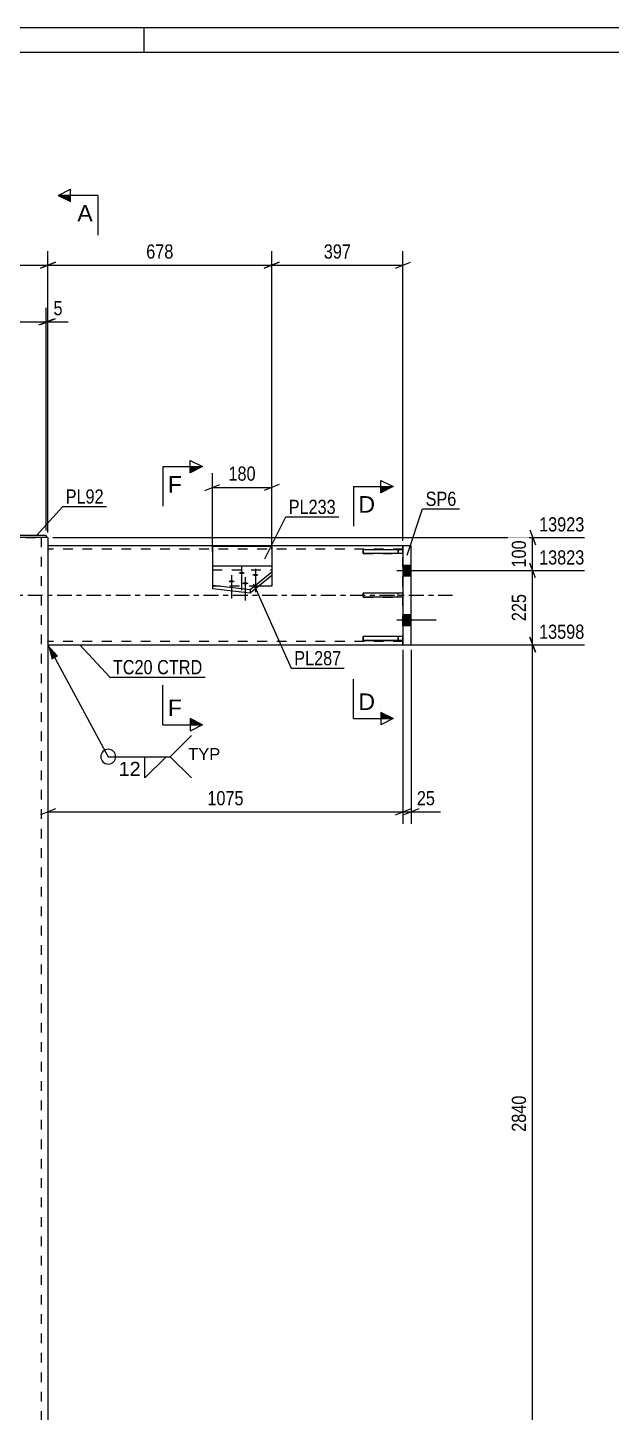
# Model space of a CAD drawing. Header units: millimetres. Extents: x 0 to 841, y 0 to 594.
# Drawn here: x 187.5 to 305.3, y 314.5 to 594 of the extents above; entities that cross this region are included whole.
import ezdxf

# ---------------------------------------------------------------- set-up
doc = ezdxf.new("R2010")
doc.units = ezdxf.units.MM
doc.linetypes.add('DXK_LINE_DOT2', pattern=[3.9198, 1.9599, -1.9599])
doc.linetypes.add('DXK_LINE_DOT3', pattern=[5.9187, 2.979, -0.9799, 0.9799, -0.9799])
doc.styles.add('Arial', font='arial.ttf', dxfattribs={"height": 0.2})
doc.styles.add('Arial Narrow', font='ARIALN.TTF', dxfattribs={"height": 0.2})

# ---------------------------------------------------------------- blocks, each defined once
blk = doc.blocks.new('Unknown-284869603-1134')
at = {"color": 5, "linetype": 'Continuous'}
for p, q in [((841, 594), (0, 594)), ((211, 589), (211, 594)), ((836, 589), (5, 589))]:
    blk.add_line(p, q, dxfattribs=at)
blk = doc.blocks.new('Part-284869603-5042 - 5027')
at = {"color": 2, "linetype": 'Continuous'}
for p, q in [((263.22, 488.62), (255.22, 488.62)), ((255.22, 487.82), (255.22, 488.62)), ((263.22, 487.82), (255.22, 487.82)), ((263.22, 488.62), (263.22, 487.82))]:
    blk.add_line(p, q, dxfattribs=at)
at = {"color": 7, "linetype": 'DXK_LINE_DOT2'}
blk.add_line((262.22, 487.82), (262.22, 488.62), dxfattribs=at)
blk = doc.blocks.new('Part-284869603-5035 - 5027')
at = {"color": 2, "linetype": 'Continuous'}
for p, q in [((224.75, 489.25), (224.75, 485.32)), ((236.73, 489.25), (224.75, 489.25)), ((236.73, 489.25), (236.73, 485.32)), ((236.73, 481.25), (234.13, 481.25)), ((236.73, 483.41), (236.73, 481.25))]:
    blk.add_line(p, q, dxfattribs=at)
at = {"color": 7, "linetype": 'DXK_LINE_DOT2'}
for p, q in [((224.75, 485.32), (224.75, 481.25)), ((236.73, 485.32), (236.73, 483.41)), ((234.13, 481.25), (224.75, 481.25))]:
    blk.add_line(p, q, dxfattribs=at)
blk = doc.blocks.new('Part-284869603-5044 - 5027')
at = {"color": 2, "linetype": 'Continuous'}
for p, q in [((263.22, 479.86), (255.22, 479.86)), ((255.22, 479.06), (255.22, 479.86)), ((263.22, 479.06), (255.22, 479.06)), ((263.22, 479.86), (263.22, 479.06))]:
    blk.add_line(p, q, dxfattribs=at)
at = {"color": 7, "linetype": 'DXK_LINE_DOT2'}
blk.add_line((262.22, 479.06), (262.22, 479.86), dxfattribs=at)
blk = doc.blocks.new('Part-284869603-5041 - 5027')
at = {"color": 7, "linetype": 'DXK_LINE_DOT2'}
for p, q in [((263.22, 488.62), (255.22, 488.62)), ((255.22, 488.62), (255.22, 487.82)), ((255.22, 487.82), (263.22, 487.82)), ((262.22, 488.62), (262.22, 487.82)), ((263.22, 487.82), (263.22, 488.62))]:
    blk.add_line(p, q, dxfattribs=at)
blk = doc.blocks.new('Part-284869603-5147 - 5027')
at = {"color": 2, "linetype": 'Continuous'}
for p, q in [((158.56, 491.5), (164.89, 491.5)), ((158.56, 491.5), (158.56, 491.1)), ((158.56, 491.1), (159.67, 491.1)), ((191.22, 491.5), (184.89, 491.5)), ((191.22, 491.1), (190.1, 491.1)), ((191.22, 491.5), (191.22, 491.1))]:
    blk.add_line(p, q, dxfattribs=at)
at = {"color": 7, "linetype": 'DXK_LINE_DOT2'}
for p, q in [((191.22, 491.1), (159.67, 491.1)), ((159.67, 491.1), (190.1, 491.1)), ((164.89, 491.5), (184.89, 491.5))]:
    blk.add_line(p, q, dxfattribs=at)
blk = doc.blocks.new('Part-284869603-5071 - 5027')
at = {"color": 7, "linetype": 'DXK_LINE_DOT2'}
for p, q in [((263.22, 479.86), (255.22, 479.86)), ((255.22, 479.86), (255.22, 479.06)), ((255.22, 479.06), (263.22, 479.06)), ((262.22, 479.06), (262.22, 479.86)), ((263.22, 479.06), (263.22, 479.86))]:
    blk.add_line(p, q, dxfattribs=at)
blk = doc.blocks.new('Part-284869603-5088 - 5027')
at = {"color": 2, "linetype": 'Continuous'}
for p, q in [((190.1, 491.1), (184.89, 491.1)), ((191.56, 491.1), (191.22, 491.1)), ((191.56, 491.1), (191.56, 228.18))]:
    blk.add_line(p, q, dxfattribs=at)
at = {"color": 7, "linetype": 'DXK_LINE_DOT2'}
for p, q in [((191.22, 491.1), (190.1, 491.1)), ((190.22, 491.1), (190.22, 228.18))]:
    blk.add_line(p, q, dxfattribs=at)
blk = doc.blocks.new('Bolt-284869603-5090 - 5027')
at = {"linetype": 'Continuous'}
for points in [[(263.22, 485.53), (263.22, 483.33), (264.89, 483.33), (264.89, 485.53)], [(263.22, 485.53), (263.22, 483.33), (264.89, 483.33), (264.89, 485.53)], [(263.22, 475.53), (263.22, 473.33), (264.89, 473.33), (264.89, 475.53)], [(263.22, 475.53), (263.22, 473.33), (264.89, 473.33), (264.89, 475.53)]]:
    blk.add_hatch(color=1, dxfattribs=at).paths.add_polyline_path(points)
at = {"color": 1, "linetype": 'Continuous'}
for p, q in [((261.96, 484.43), (269.89, 484.43)), ((261.96, 484.43), (269.89, 484.43)), ((263.22, 485.53), (264.89, 485.53)), ((263.22, 485.53), (264.89, 485.53)), ((263.22, 483.33), (264.89, 483.33)), ((263.22, 483.33), (264.89, 483.33)), ((263.22, 475.53), (264.89, 475.53)), ((263.22, 475.53), (264.89, 475.53)), ((261.96, 474.43), (269.89, 474.43)), ((261.96, 474.43), (269.89, 474.43)), ((263.22, 473.33), (264.89, 473.33)), ((263.22, 473.33), (264.89, 473.33))]:
    blk.add_line(p, q, dxfattribs=at)
blk = doc.blocks.new('Part-284869603-5142 - 5027')
at = {"color": 2, "linetype": 'Continuous'}
for p, q in [((263.22, 489.43), (191.56, 489.43)), ((191.56, 489.43), (191.56, 469.43)), ((191.56, 469.43), (263.22, 469.43))]:
    blk.add_line(p, q, dxfattribs=at)
at = {"color": 7, "linetype": 'DXK_LINE_DOT2'}
for p, q in [((263.22, 469.43), (263.22, 489.43)), ((263.22, 488.76), (191.56, 488.76)), ((191.56, 470.1), (191.56, 470.15)), ((263.22, 470.1), (191.56, 470.1))]:
    blk.add_line(p, q, dxfattribs=at)
at = {"color": 7, "linetype": 'DXK_LINE_DOT3'}
blk.add_line((181.56, 479.43), (273.22, 479.43), dxfattribs=at)
blk = doc.blocks.new('Part-284869603-5162 - 5027')
at = {"color": 7, "linetype": 'DXK_LINE_DOT2'}
for p, q in [((263.22, 471.09), (255.22, 471.09)), ((255.22, 471.09), (255.22, 470.29)), ((255.22, 470.29), (263.22, 470.29)), ((262.22, 471.09), (262.22, 470.29)), ((263.22, 470.29), (263.22, 471.09))]:
    blk.add_line(p, q, dxfattribs=at)
blk = doc.blocks.new('Part-284869603-5165 - 5027')
at = {"color": 2, "linetype": 'Continuous'}
for p, q in [((263.22, 471.09), (255.22, 471.09)), ((255.22, 470.29), (255.22, 471.09)), ((263.22, 470.29), (255.22, 470.29)), ((263.22, 471.09), (263.22, 470.29))]:
    blk.add_line(p, q, dxfattribs=at)
at = {"color": 7, "linetype": 'DXK_LINE_DOT2'}
blk.add_line((262.22, 470.29), (262.22, 471.09), dxfattribs=at)
blk = doc.blocks.new('Part-284869603-5182 - 5027')
at = {"color": 2, "linetype": 'Continuous'}
for p, q in [((263.22, 489.43), (263.22, 469.43)), ((264.89, 489.43), (263.22, 489.43)), ((264.89, 469.43), (264.89, 489.43)), ((263.22, 469.43), (264.89, 469.43))]:
    blk.add_line(p, q, dxfattribs=at)
blk = doc.blocks.new('Bolt-284869603-5240 - 5027')
at = {"linetype": 'Continuous'}
for points in [[(230.66, 483.71), (230.53, 483.71), (230.41, 483.73), (230.31, 483.75), (230.21, 483.78), (230.14, 483.81), (230.09, 483.85), (230.06, 483.89), (230.06, 483.93), (230.09, 483.98), (230.14, 484.02), (230.21, 484.05), (230.31, 484.08), (230.41, 484.1), (230.53, 484.11), (230.66, 484.12), (230.78, 484.11), (230.9, 484.1), (231.01, 484.08), (231.1, 484.05), (231.18, 484.02), (231.23, 483.98), (231.25, 483.93), (231.25, 483.89), (231.23, 483.85), (231.18, 483.81), (231.1, 483.78), (231.01, 483.75), (230.9, 483.73), (230.78, 483.71)], [(233.43, 483.32), (233.31, 483.32), (233.19, 483.33), (233.08, 483.36), (232.99, 483.38), (232.91, 483.42), (232.86, 483.46), (232.83, 483.5), (232.83, 483.54), (232.86, 483.59), (232.91, 483.62), (232.99, 483.66), (233.08, 483.69), (233.19, 483.71), (233.31, 483.72), (233.43, 483.73), (233.56, 483.72), (233.68, 483.71), (233.78, 483.69), (233.88, 483.66), (233.95, 483.62), (234, 483.59), (234.03, 483.54), (234.03, 483.5), (234, 483.46), (233.95, 483.42), (233.88, 483.38), (233.78, 483.36), (233.68, 483.33), (233.56, 483.32)], [(228.63, 482.02), (228.5, 482.03), (228.38, 482.04), (228.27, 482.06), (228.18, 482.09), (228.11, 482.12), (228.05, 482.16), (228.03, 482.2), (228.03, 482.25), (228.05, 482.29), (228.11, 482.33), (228.18, 482.36), (228.27, 482.39), (228.38, 482.41), (228.5, 482.43), (228.63, 482.43), (228.75, 482.43), (228.87, 482.41), (228.98, 482.39), (229.07, 482.36), (229.14, 482.33), (229.2, 482.29), (229.22, 482.25), (229.22, 482.2), (229.2, 482.16), (229.14, 482.12), (229.07, 482.09), (228.98, 482.06), (228.87, 482.04), (228.75, 482.03)], [(231.4, 481.63), (231.27, 481.63), (231.15, 481.65), (231.05, 481.67), (230.95, 481.7), (230.88, 481.73), (230.83, 481.77), (230.8, 481.81), (230.8, 481.86), (230.83, 481.9), (230.88, 481.94), (230.95, 481.97), (231.05, 482), (231.15, 482.02), (231.27, 482.04), (231.4, 482.04), (231.52, 482.04), (231.64, 482.02), (231.75, 482), (231.84, 481.97), (231.92, 481.94), (231.97, 481.9), (232, 481.86), (232, 481.81), (231.97, 481.77), (231.92, 481.73), (231.84, 481.7), (231.75, 481.67), (231.64, 481.65), (231.52, 481.63)]]:
    blk.add_hatch(color=1, dxfattribs=at).paths.add_polyline_path(points)
at = {"color": 1, "linetype": 'Continuous'}
for p, q in [((230.66, 485.17), (230.66, 480.47)), ((233.43, 484.77), (233.43, 480.08)), ((228.63, 483.48), (228.63, 478.78)), ((231.4, 483.09), (231.4, 478.39))]:
    blk.add_line(p, q, dxfattribs=at)
blk = doc.blocks.new('Part-284869603-5245 - 5027')
at = {"color": 2, "linetype": 'Continuous'}
for p, q in [((236.73, 485.32), (224.75, 485.32)), ((224.75, 485.32), (224.75, 480.74)), ((232.41, 480.58), (236.73, 484.17)), ((236.73, 485.32), (236.73, 483.41)), ((224.75, 481.49), (232.41, 480.58)), ((236.73, 483.41), (232.41, 479.83)), ((232.41, 479.83), (224.75, 480.74)), ((232.41, 480.58), (232.41, 479.83))]:
    blk.add_line(p, q, dxfattribs=at)
at = {"color": 7, "linetype": 'DXK_LINE_DOT2'}
blk.add_line((224.75, 484.56), (236.73, 484.56), dxfattribs=at)
blk = doc.blocks.new('StraightDimension-284869603-10711 - 5027')
at = {"color": 7, "linetype": 'Continuous'}
for p, q in [((224.75, 488.28), (224.75, 504.05)), ((236.73, 488.64), (236.73, 504.05)), ((223.25, 500.6), (226.25, 501.8)), ((224.75, 501.2), (236.73, 501.2)), ((238.23, 501.8), (235.23, 500.6))]:
    blk.add_line(p, q, dxfattribs=at)
at = {"color": 0}
blk.add_wipeout([(234.08, 501.95), (234.08, 506.15), (227.4, 506.15), (227.4, 501.95)], dxfattribs=at)
at = {"color": 3, "style": 'Arial Narrow'}
blk.add_text('180', height=2.863, dxfattribs=at).set_placement((228, 502.55))
blk = doc.blocks.new('StraightDimension-284869603-5387 - 5027')
at = {"color": 7, "linetype": 'Continuous'}
for p, q in [((288.8, 492.6), (290, 489.6)), ((192.56, 491.1), (299.84, 491.1)), ((289.4, 484.43), (289.4, 491.1)), ((265.89, 484.43), (299.84, 484.43)), ((290, 482.93), (288.8, 485.93))]:
    blk.add_line(p, q, dxfattribs=at)
at = {"color": 0, "linetype": 'Continuous'}
blk.add_wipeout([(300.44, 491.7), (300.44, 495.9), (290.1, 495.9), (290.1, 491.7)], dxfattribs=at)
at = {"color": 0}
blk.add_wipeout([(288.65, 491.11), (284.45, 491.11), (284.45, 484.42), (288.65, 484.42)], dxfattribs=at)
at = {"color": 3, "linetype": 'Continuous', "style": 'Arial Narrow'}
blk.add_text('13923', height=2.863, dxfattribs=at).set_placement((290.7, 492.3))
at = {"color": 3, "style": 'Arial Narrow'}
blk.add_text('100', height=2.863, rotation=90.0002, dxfattribs=at).set_placement((288.05, 485.02))
blk = doc.blocks.new('StraightDimension-284869603-5396 - 5027')
at = {"color": 7, "linetype": 'Continuous'}
for p, q in [((265.89, 484.43), (299.84, 484.43)), ((290, 482.93), (288.8, 485.93)), ((289.4, 469.43), (289.4, 484.43)), ((288.8, 470.93), (290, 467.93)), ((264.22, 469.43), (299.84, 469.43))]:
    blk.add_line(p, q, dxfattribs=at)
at = {"color": 0, "linetype": 'Continuous'}
blk.add_wipeout([(300.44, 485.03), (300.44, 489.23), (290.1, 489.23), (290.1, 485.03)], dxfattribs=at)
at = {"color": 0}
blk.add_wipeout([(288.65, 480.27), (284.45, 480.27), (284.45, 473.59), (288.65, 473.59)], dxfattribs=at)
at = {"color": 3, "linetype": 'Continuous', "style": 'Arial Narrow'}
blk.add_text('13823', height=2.863, dxfattribs=at).set_placement((290.7, 485.63))
at = {"color": 3, "style": 'Arial Narrow'}
blk.add_text('225', height=2.863, rotation=90.0002, dxfattribs=at).set_placement((288.05, 474.19))
blk = doc.blocks.new('StraightDimension-284869603-5403 - 5027')
at = {"color": 7, "linetype": 'Continuous'}
for p, q in [((290, 467.93), (288.8, 470.93)), ((264.22, 469.43), (299.84, 469.43)), ((289.4, 280.1), (289.4, 469.43)), ((225.89, 280.1), (299.84, 280.1)), ((288.8, 281.6), (290, 278.6))]:
    blk.add_line(p, q, dxfattribs=at)
at = {"color": 0, "linetype": 'Continuous'}
blk.add_wipeout([(300.44, 470.03), (300.44, 474.23), (290.1, 474.23), (290.1, 470.03)], dxfattribs=at)
at = {"color": 0}
blk.add_wipeout([(288.65, 379.02), (284.45, 379.02), (284.45, 370.51), (288.65, 370.51)], dxfattribs=at)
at = {"color": 3, "linetype": 'Continuous', "style": 'Arial Narrow'}
blk.add_text('13598', height=2.863, dxfattribs=at).set_placement((290.7, 470.63))
at = {"color": 3, "style": 'Arial Narrow'}
blk.add_text('2840', height=2.863, rotation=90.0002, dxfattribs=at).set_placement((288.05, 371.11))
blk = doc.blocks.new('StraightDimension-284869603-10652 - 5027')
at = {"color": 7, "linetype": 'Continuous'}
for p, q in [((236.73, 488.74), (236.73, 548.89)), ((263.22, 490.43), (263.22, 548.89)), ((238.23, 546.64), (235.23, 545.44)), ((236.73, 546.04), (263.22, 546.04)), ((261.72, 545.44), (264.72, 546.64))]:
    blk.add_line(p, q, dxfattribs=at)
at = {"color": 0}
blk.add_wipeout([(253.32, 546.79), (253.32, 550.99), (246.64, 550.99), (246.64, 546.79)], dxfattribs=at)
at = {"color": 3, "style": 'Arial Narrow'}
blk.add_text('397', height=2.863, dxfattribs=at).set_placement((247.24, 547.39))
blk = doc.blocks.new('StraightDimension-284869603-5502 - 5027')
at = {"color": 7, "linetype": 'Continuous'}
for p, q in [((263.22, 468.43), (263.22, 433.28)), ((264.89, 468.43), (264.89, 433.28)), ((261.72, 435.08), (264.72, 436.28)), ((266.39, 436.28), (263.39, 435.08)), ((263.22, 435.68), (264.89, 435.68))]:
    blk.add_line(p, q, dxfattribs=at)
at = {"color": 0}
blk.add_wipeout([(270.27, 436.43), (270.27, 440.63), (265.42, 440.63), (265.42, 436.43)], dxfattribs=at)
at = {"color": 7, "linetype": 'Continuous'}
blk.add_line((264.89, 435.68), (270.8, 435.68), dxfattribs=at)
blk.add_line((264.89, 435.68), (270.8, 435.68), dxfattribs=at)
at = {"color": 3, "style": 'Arial Narrow'}
blk.add_text('25', height=2.863, dxfattribs=at).set_placement((266.02, 437.03))
blk = doc.blocks.new('StraightDimension-284869603-5542 - 5027')
at = {"color": 7, "linetype": 'Continuous'}
for p, q in [((191.56, 468.43), (191.56, 433.28)), ((263.22, 468.43), (263.22, 433.28)), ((193.06, 436.28), (190.06, 435.08)), ((261.72, 435.08), (264.72, 436.28)), ((191.56, 435.68), (263.22, 435.68))]:
    blk.add_line(p, q, dxfattribs=at)
at = {"color": 0}
blk.add_wipeout([(231.65, 436.43), (231.65, 440.63), (223.14, 440.63), (223.14, 436.43)], dxfattribs=at)
at = {"color": 3, "style": 'Arial Narrow'}
blk.add_text('1075', height=2.863, dxfattribs=at).set_placement((223.74, 437.03))
blk = doc.blocks.new('StraightDimension-284869603-10374 - 5027')
at = {"color": 7, "linetype": 'Continuous'}
for p, q in [((191.22, 492.5), (191.22, 537.46)), ((191.56, 492.1), (191.56, 537.46)), ((189.72, 534.01), (192.72, 535.21)), ((193.06, 535.21), (190.06, 534.01)), ((191.22, 534.61), (191.56, 534.61))]:
    blk.add_line(p, q, dxfattribs=at)
at = {"color": 0}
blk.add_wipeout([(195.11, 535.36), (195.11, 539.56), (192.08, 539.56), (192.08, 535.36)], dxfattribs=at)
at = {"color": 7, "linetype": 'Continuous'}
blk.add_line((191.56, 534.61), (195.63, 534.61), dxfattribs=at)
blk.add_line((191.56, 534.61), (195.63, 534.61), dxfattribs=at)
at = {"color": 3, "style": 'Arial Narrow'}
blk.add_text('5', height=2.86, dxfattribs=at).set_placement((192.68, 535.96))
blk = doc.blocks.new('StraightDimension-284869603-10375 - 5027')
at = {"color": 7, "linetype": 'Continuous'}
for p, q in [((158.56, 492.5), (158.56, 537.46)), ((191.22, 492.5), (191.22, 537.46)), ((160.06, 535.21), (157.06, 534.01)), ((158.56, 534.61), (191.22, 534.61)), ((189.72, 534.01), (192.72, 535.21))]:
    blk.add_line(p, q, dxfattribs=at)
at = {"color": 0}
blk.add_wipeout([(178.23, 535.36), (178.23, 539.56), (171.55, 539.56), (171.55, 535.36)], dxfattribs=at)
at = {"color": 3, "style": 'Arial Narrow'}
blk.add_text('490', height=2.863, dxfattribs=at).set_placement((172.15, 535.96))
blk = doc.blocks.new('StraightDimension-284869603-10653 - 5027')
at = {"color": 7, "linetype": 'Continuous'}
for p, q in [((191.56, 492.1), (191.56, 548.89)), ((236.73, 488.74), (236.73, 548.89)), ((193.06, 546.64), (190.06, 545.44)), ((191.56, 546.04), (236.73, 546.04)), ((235.23, 545.44), (238.23, 546.64))]:
    blk.add_line(p, q, dxfattribs=at)
at = {"color": 0}
blk.add_wipeout([(217.49, 546.79), (217.49, 550.99), (210.8, 550.99), (210.8, 546.79)], dxfattribs=at)
at = {"color": 3, "style": 'Arial Narrow'}
blk.add_text('678', height=2.863, dxfattribs=at).set_placement((211.4, 547.39))
blk = doc.blocks.new('StraightDimension-284869603-10654 - 5027')
at = {"color": 7, "linetype": 'Continuous'}
for p, q in [((158.22, 492.1), (158.22, 548.89)), ((191.56, 492.1), (191.56, 548.89)), ((159.72, 546.64), (156.72, 545.44)), ((158.22, 546.04), (191.56, 546.04)), ((190.06, 545.44), (193.06, 546.64))]:
    blk.add_line(p, q, dxfattribs=at)
at = {"color": 0}
blk.add_wipeout([(178.23, 546.79), (178.23, 550.99), (171.55, 550.99), (171.55, 546.79)], dxfattribs=at)
at = {"color": 3, "style": 'Arial Narrow'}
blk.add_text('500', height=2.863, dxfattribs=at).set_placement((172.15, 547.39))
blk = doc.blocks.new('SectionMark-284869603-11742 - 5027')
at = {"color": 6, "linetype": 'Continuous'}
for p, q in [((253.22, 501.35), (261.22, 501.35)), ((258.72, 502.6), (261.22, 501.35)), ((253.22, 454.51), (261.22, 454.51)), ((261.22, 454.51), (258.72, 453.26))]:
    blk.add_line(p, q, dxfattribs=at)
at = {"color": 0, "linetype": 'Continuous'}
for points in [[(257.59, 496.1), (257.59, 499.6), (254.22, 499.6), (254.22, 496.1)], [(257.59, 456.26), (257.59, 459.76), (254.22, 459.76), (254.22, 456.26)]]:
    blk.add_wipeout(points, dxfattribs=at)
at = {"linetype": 'Continuous'}
for points in [[(258.72, 500.1), (258.72, 501.35), (261.22, 501.35)], [(258.72, 454.51), (258.72, 455.76), (261.22, 454.51)]]:
    blk.add_hatch(color=6, dxfattribs=at).paths.add_polyline_path(points)
at = {"color": 6, "linetype": 'Continuous'}
for p, q in [((253.22, 501.35), (253.22, 493.35)), ((258.72, 500.1), (258.72, 502.6)), ((261.22, 501.35), (258.72, 500.1)), ((253.22, 454.51), (253.22, 462.51)), ((261.22, 454.51), (258.72, 455.76)), ((258.72, 455.76), (258.72, 453.26))]:
    blk.add_line(p, q, dxfattribs=at)
at = {"color": 3, "linetype": 'Continuous', "style": 'Arial'}
for p in [(254.22, 496.1), (254.22, 456.26)]:
    blk.add_text('D', height=3.34, dxfattribs=at).set_placement(p)
blk = doc.blocks.new('Mark-284869603-5138 - 5027')
at = {"color": 0}
blk.add_wipeout([(212.7, 463.48), (212.7, 466.48), (204.66, 466.48), (204.66, 463.48)], dxfattribs=at)
blk.add_wipeout([(212.7, 463.48), (212.7, 466.48), (204.66, 466.48), (204.66, 463.48)], dxfattribs=at)
at = {"color": 30, "linetype": 'Continuous'}
blk.add_line((197.97, 469.43), (204.06, 462.88), dxfattribs=at)
at = {"color": 0}
blk.add_wipeout([(222.72, 463.48), (222.72, 466.48), (213.6, 466.48), (213.6, 463.48)], dxfattribs=at)
blk.add_wipeout([(222.72, 463.48), (222.72, 466.48), (213.6, 466.48), (213.6, 463.48)], dxfattribs=at)
at = {"color": 30, "linetype": 'Continuous'}
blk.add_line((204.06, 462.88), (223.32, 462.88), dxfattribs=at)
at = {"color": 3, "style": 'Arial Narrow'}
for s, p in [('TC20', (204.66, 463.48)), ('CTRD', (213.6, 463.48))]:
    blk.add_text(s, height=2.863, dxfattribs=at).set_placement(p)
blk = doc.blocks.new('Mark-284869603-5143 - 5027')
at = {"color": 0}
blk.add_wipeout([(202.81, 497.93), (202.81, 500.93), (195.14, 500.93), (195.14, 497.93)], dxfattribs=at)
blk.add_wipeout([(202.81, 497.93), (202.81, 500.93), (195.14, 500.93), (195.14, 497.93)], dxfattribs=at)
at = {"color": 30, "linetype": 'Continuous'}
for p, q in [((189.23, 491.5), (194.54, 497.33)), ((194.54, 497.33), (203.41, 497.33))]:
    blk.add_line(p, q, dxfattribs=at)
at = {"color": 3, "style": 'Arial Narrow'}
blk.add_text('PL92', height=2.863, dxfattribs=at).set_placement((195.14, 497.93))
blk = doc.blocks.new('Mark-284869603-5178 - 5027')
at = {"color": 0}
blk.add_wipeout([(274, 497.46), (274, 500.46), (267.79, 500.46), (267.79, 497.46)], dxfattribs=at)
blk.add_wipeout([(274, 497.46), (274, 500.46), (267.79, 500.46), (267.79, 497.46)], dxfattribs=at)
at = {"color": 30, "linetype": 'Continuous'}
for p, q in [((264.1, 487.51), (267.19, 496.86)), ((267.19, 496.86), (274.6, 496.86))]:
    blk.add_line(p, q, dxfattribs=at)
at = {"color": 3, "style": 'Arial Narrow'}
blk.add_text('SP6', height=2.863, dxfattribs=at).set_placement((267.79, 497.46))
blk = doc.blocks.new('Mark-284869603-5241 - 5027')
at = {"color": 0}
blk.add_wipeout([(250.78, 465.29), (250.78, 468.29), (241.27, 468.29), (241.27, 465.29)], dxfattribs=at)
blk.add_wipeout([(250.78, 465.29), (250.78, 468.29), (241.27, 468.29), (241.27, 465.29)], dxfattribs=at)
at = {"color": 30, "linetype": 'Continuous'}
for p, q in [((233.07, 481.76), (240.67, 464.69)), ((240.67, 464.69), (251.38, 464.69))]:
    blk.add_line(p, q, dxfattribs=at)
at = {"color": 3, "style": 'Arial Narrow'}
blk.add_text('PL287', height=2.863, dxfattribs=at).set_placement((241.27, 465.29))
blk = doc.blocks.new('SectionMark-284869603-5795 - 5027')
at = {"color": 6, "linetype": 'Continuous'}
for p, q in [((193.61, 560.14), (196.11, 561.39)), ((201.61, 560.14), (193.61, 560.14))]:
    blk.add_line(p, q, dxfattribs=at)
at = {"color": 0, "linetype": 'Continuous'}
blk.add_wipeout([(200.6, 554.89), (200.61, 558.39), (197.49, 558.39), (197.49, 554.89)], dxfattribs=at)
at = {"linetype": 'Continuous'}
blk.add_hatch(color=6, dxfattribs=at).paths.add_polyline_path([(196.11, 560.14), (196.11, 558.89), (193.61, 560.14)])
at = {"color": 6, "linetype": 'Continuous'}
for p, q in [((193.61, 560.14), (196.11, 558.89)), ((196.11, 558.89), (196.11, 561.39)), ((201.61, 560.14), (201.6, 552.14))]:
    blk.add_line(p, q, dxfattribs=at)
at = {"color": 3, "linetype": 'Continuous', "style": 'Arial'}
blk.add_text('A', height=3.34, rotation=-0.0115, dxfattribs=at).set_placement((197.49, 554.89))
blk = doc.blocks.new('WeldMark-284869603-5826 - 5027')
at = {"linetype": 'Continuous'}
blk.add_hatch(color=30, dxfattribs=at).paths.add_polyline_path([(192.32, 466.43), (191.56, 469.43), (193.64, 467.14)])
at = {"color": 30, "linetype": 'Continuous'}
blk.add_line((191.56, 469.43), (203.72, 446.83), dxfattribs=at)
at = {"color": 3, "linetype": 'Continuous'}
for q in [(220.55, 451.12), (220.55, 442.55)]:
    blk.add_line((216.26, 446.83), q, dxfattribs=at)
blk.add_arc((203.72, 446.83), 1.5, 90, 270, dxfattribs=at)
at = {"color": 0}
blk.add_wipeout([(210.46, 442.73), (210.46, 446.13), (205.62, 446.13), (205.62, 442.73)], dxfattribs=at)
at = {"color": 30, "linetype": 'Continuous'}
blk.add_line((203.72, 446.83), (216.26, 446.83), dxfattribs=at)
at = {"color": 3, "linetype": 'Continuous'}
for p, q in [((211.12, 446.83), (215.41, 446.83)), ((215.41, 446.83), (211.12, 442.55)), ((211.12, 442.55), (211.12, 446.83))]:
    blk.add_line(p, q, dxfattribs=at)
blk.add_arc((203.72, 446.83), 1.5, 270, 90, dxfattribs=at)
at = {"color": 3, "style": 'Arial'}
blk.add_text('12', height=2.865, dxfattribs=at).set_placement((205.82, 442.93))
at = {"color": 0, "linetype": 'Continuous'}
blk.add_wipeout([(226.34, 446.18), (226.34, 448.68), (219.86, 448.68), (219.86, 446.18)], dxfattribs=at)
blk.add_wipeout([(226.34, 446.18), (226.34, 448.68), (219.86, 448.68), (219.86, 446.18)], dxfattribs=at)
at = {"color": 3, "linetype": 'Continuous', "style": 'Arial'}
blk.add_text('TYP', height=2.388, dxfattribs=at).set_placement((219.86, 446.18))
blk = doc.blocks.new('Mark-284869603-10744 - 5027')
at = {"color": 0}
blk.add_wipeout([(249.65, 495.83), (249.65, 498.83), (240.15, 498.83), (240.15, 495.83)], dxfattribs=at)
blk.add_wipeout([(249.65, 495.83), (249.65, 498.83), (240.15, 498.83), (240.15, 495.83)], dxfattribs=at)
at = {"color": 30, "linetype": 'Continuous'}
for p, q in [((235.34, 486.77), (239.55, 495.23)), ((239.55, 495.23), (250.25, 495.23))]:
    blk.add_line(p, q, dxfattribs=at)
at = {"color": 3, "style": 'Arial Narrow'}
blk.add_text('PL233', height=2.863, dxfattribs=at).set_placement((240.15, 495.83))
blk = doc.blocks.new('SectionMark-284869603-12384 - 5027')
at = {"linetype": 'Continuous'}
for points in [[(220.25, 504.14), (220.25, 505.39), (222.75, 505.39)], [(220.25, 453.27), (220.25, 454.52), (222.75, 453.27)]]:
    blk.add_hatch(color=6, dxfattribs=at).paths.add_polyline_path(points)
at = {"color": 6, "linetype": 'Continuous'}
for p, q in [((220.25, 504.14), (220.25, 506.64)), ((220.25, 506.64), (222.75, 505.39)), ((214.75, 505.39), (222.75, 505.39)), ((222.75, 505.39), (220.25, 504.14)), ((214.75, 453.27), (222.75, 453.27)), ((222.75, 453.27), (220.25, 454.52)), ((220.25, 454.52), (220.25, 452.02)), ((222.75, 453.27), (220.25, 452.02))]:
    blk.add_line(p, q, dxfattribs=at)
at = {"color": 0, "linetype": 'Continuous'}
for points in [[(218.6, 500.14), (218.6, 503.64), (215.75, 503.64), (215.75, 500.14)], [(218.6, 455.02), (218.6, 458.52), (215.75, 458.52), (215.75, 455.02)]]:
    blk.add_wipeout(points, dxfattribs=at)
at = {"color": 6, "linetype": 'Continuous'}
for p, q in [((214.75, 505.39), (214.75, 497.39)), ((214.75, 453.27), (214.75, 461.27))]:
    blk.add_line(p, q, dxfattribs=at)
at = {"color": 3, "linetype": 'Continuous', "style": 'Arial'}
for p in [(215.75, 500.14), (215.75, 455.02)]:
    blk.add_text('F', height=3.34, dxfattribs=at).set_placement(p)

msp = doc.modelspace()

# ---------------------------------------------------------------- block references
for name in ['Unknown-284869603-1134', 'Part-284869603-5088 - 5027', 'Part-284869603-5147 - 5027', 'Part-284869603-5142 - 5027', 'Part-284869603-5035 - 5027', 'Part-284869603-5182 - 5027', 'Part-284869603-5042 - 5027', 'Part-284869603-5041 - 5027', 'Part-284869603-5245 - 5027', 'Bolt-284869603-5240 - 5027', 'Bolt-284869603-5090 - 5027', 'Part-284869603-5044 - 5027', 'Part-284869603-5071 - 5027', 'Part-284869603-5162 - 5027', 'Part-284869603-5165 - 5027']:
    msp.add_blockref(name, (0, 0))

# ---------------------------------------------------------------- next in the draw order: block references
msp.add_blockref('StraightDimension-284869603-10711 - 5027', (0, 0))

# ---------------------------------------------------------------- next in the draw order: block references
msp.add_blockref('StraightDimension-284869603-5387 - 5027', (0, 0))

# ---------------------------------------------------------------- next in the draw order: block references
for name in ['StraightDimension-284869603-10374 - 5027', 'StraightDimension-284869603-5396 - 5027']:
    msp.add_blockref(name, (0, 0))

# ---------------------------------------------------------------- next in the draw order: block references
for name in ['StraightDimension-284869603-10652 - 5027', 'StraightDimension-284869603-10375 - 5027', 'StraightDimension-284869603-5403 - 5027']:
    msp.add_blockref(name, (0, 0))

# ---------------------------------------------------------------- next in the draw order: block references
for name in ['StraightDimension-284869603-10653 - 5027', 'Mark-284869603-5178 - 5027', 'StraightDimension-284869603-5502 - 5027']:
    msp.add_blockref(name, (0, 0))

# ---------------------------------------------------------------- next in the draw order: block references
for name in ['StraightDimension-284869603-10654 - 5027', 'Mark-284869603-10744 - 5027', 'StraightDimension-284869603-5542 - 5027']:
    msp.add_blockref(name, (0, 0))

# ---------------------------------------------------------------- next in the draw order: block references
for name in ['Mark-284869603-5143 - 5027', 'SectionMark-284869603-11742 - 5027', 'Mark-284869603-5241 - 5027', 'Mark-284869603-5138 - 5027']:
    msp.add_blockref(name, (0, 0))

# ---------------------------------------------------------------- next in the draw order: block references
msp.add_blockref('SectionMark-284869603-5795 - 5027', (0, 0))

# ---------------------------------------------------------------- next in the draw order: block references
msp.add_blockref('WeldMark-284869603-5826 - 5027', (0, 0))

# ---------------------------------------------------------------- next in the draw order: block references
msp.add_blockref('SectionMark-284869603-12384 - 5027', (0, 0))

doc.saveas('drawing.dxf')
